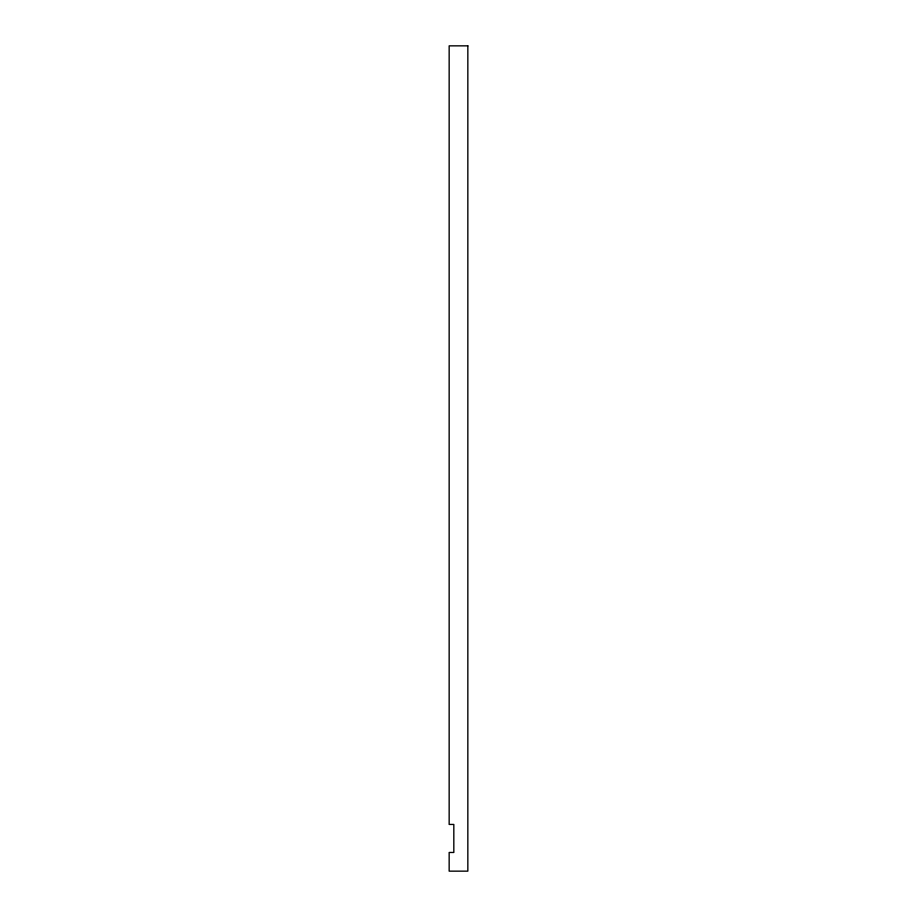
<?xml version="1.0" encoding="UTF-8"?>
<svg xmlns="http://www.w3.org/2000/svg" width="917" height="917" viewBox="0 0 917 917"><rect width="100%" height="100%" fill="white"/><g stroke="black" fill="none" stroke-linecap="round" stroke-linejoin="round"><path stroke-width="1.38" d="M467.842 45.85L449.158 45.85L449.158 824.44L453.823 824.44L453.823 852.466L449.158 852.466L449.158 871.15L467.842 871.15L467.842 45.85"/></g></svg>
